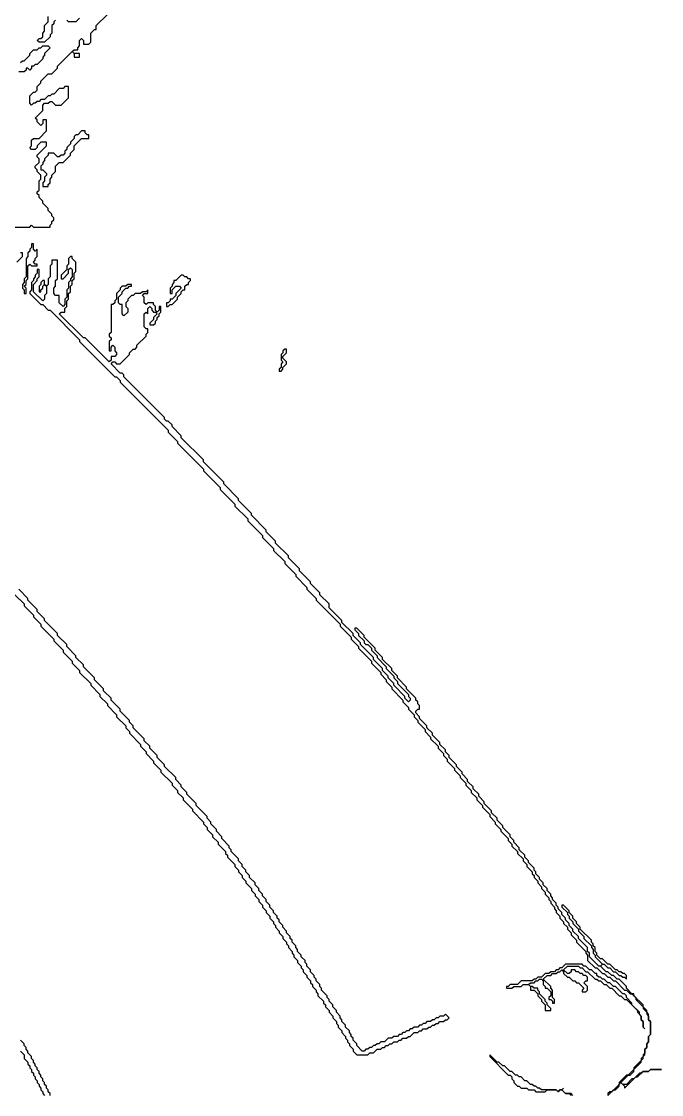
# Model space of a CAD drawing. Header units: metres. Extents: x 0 to 100, y 0 to 129.
# Drawn here: x 31.61 to 40.27, y 99.54 to 114.06 of the extents above; entities that cross this region are included whole.
import ezdxf

# ---------------------------------------------------------------- set-up
doc = ezdxf.new("R2010")
doc.units = ezdxf.units.M

msp = doc.modelspace()

# ---------------------------------------------------------------- linework, layer by layer
for points in [[(31.45, 111.275), (31.725, 111.275), (31.75, 111.3), (31.775, 111.275), (32, 111.275), (32, 111.3), (32.025, 111.325), (32.025, 111.35), (32.05, 111.375), (32.05, 111.4), (32.025, 111.425), (32.025, 111.45), (31.975, 111.5), (31.975, 111.525), (31.9, 111.6), (31.9, 111.625), (31.85, 111.675), (31.85, 111.7), (31.825, 111.725), (31.825, 111.75), (31.85, 111.775), (31.85, 111.9), (31.875, 111.925), (31.875, 111.975), (31.825, 112.025), (31.825, 112.05), (31.8, 112.075), (31.8, 112.1), (31.85, 112.15), (31.85, 112.2), (31.825, 112.225), (31.825, 112.25), (31.95, 112.375), (31.95, 112.425), (31.875, 112.425), (31.825, 112.375), (31.825, 112.35), (31.8, 112.325), (31.75, 112.325), (31.725, 112.35), (31.75, 112.375), (31.75, 112.45), (31.775, 112.475), (31.85, 112.475), (31.95, 112.575), (31.95, 112.725), (31.9, 112.725), (31.9, 112.675), (31.875, 112.65), (31.825, 112.7), (31.825, 112.725), (31.8, 112.75), (31.9, 112.85), (31.9, 112.925), (31.925, 112.95), (31.975, 112.95), (32, 112.975), (32.025, 112.975), (32.075, 112.925), (32.15, 112.925), (32.25, 113.025), (32.25, 113.175), (32.2, 113.175), (32.175, 113.15), (32.125, 113.15), (32.05, 113.075), (32.025, 113.075), (32, 113.05), (31.975, 113.05), (31.925, 113), (31.875, 113), (31.85, 112.975), (31.825, 112.975), (31.8, 112.95), (31.775, 112.95), (31.75, 112.925), (31.725, 112.95), (31.725, 113.05), (31.775, 113.1), (31.8, 113.1), (31.825, 113.125), (31.825, 113.175), (31.875, 113.225), (31.875, 113.25), (31.975, 113.35), (32.025, 113.35), (32.1, 113.425), (32.1, 113.45), (32.3, 113.65), (32.325, 113.625), (32.325, 113.575), (32.4, 113.575), (32.4, 113.625), (32.325, 113.625), (32.3, 113.65), (32.325, 113.675), (32.375, 113.675), (32.375, 113.7), (32.4, 113.725), (32.4, 113.8), (32.425, 113.825), (32.45, 113.8), (32.45, 113.75), (32.525, 113.75), (32.55, 113.775), (32.55, 113.9), (32.6, 113.95), (32.625, 113.95), (32.625, 114), (32.775, 114.15)], [(32.075, 114.075), (32.05, 114.05), (32.05, 114.025), (32.025, 114), (32.025, 113.9), (32, 113.875), (32, 113.85), (31.925, 113.775), (31.85, 113.775), (31.825, 113.8), (31.85, 113.825), (31.875, 113.825), (31.9, 113.85), (31.9, 113.9), (31.925, 113.925), (31.925, 114), (31.975, 114.05), (31.975, 114.125)], [(32.4, 114.1), (32.35, 114.05), (32.25, 114.05), (32.225, 114.075)], [(31.6, 113.5), (31.625, 113.525), (31.65, 113.525), (31.725, 113.6), (31.725, 113.625), (31.775, 113.675), (31.825, 113.675), (31.85, 113.7), (31.875, 113.7), (31.9, 113.725), (31.975, 113.725), (32, 113.7), (31.925, 113.625), (31.925, 113.6), (31.9, 113.575), (31.9, 113.55), (31.825, 113.475), (31.8, 113.475), (31.775, 113.45), (31.75, 113.45), (31.75, 113.425), (31.725, 113.4), (31.7, 113.425), (31.675, 113.425), (31.675, 113.4), (31.65, 113.375), (31.575, 113.375)], [(32.425, 112.575), (32.375, 112.525), (32.35, 112.525), (32.325, 112.5), (32.325, 112.475), (32.275, 112.425), (32.275, 112.4), (32.225, 112.35), (32.225, 112.325), (32.2, 112.3), (32.2, 112.275), (32.175, 112.25), (32.15, 112.25), (32.125, 112.225), (32.1, 112.225), (32.05, 112.275), (31.975, 112.275), (31.975, 112.25), (31.925, 112.2), (31.925, 112.175), (31.9, 112.15), (31.9, 112.125), (31.875, 112.1), (31.875, 112.05), (31.9, 112.05), (31.95, 112), (31.95, 111.975), (31.925, 111.95), (31.925, 111.9), (31.9, 111.875), (31.9, 111.825), (31.975, 111.825), (31.975, 111.85), (32, 111.875), (32, 111.925), (32.025, 111.95), (32.025, 111.975), (32.075, 112.025), (32.075, 112.1), (32.125, 112.15), (32.175, 112.15), (32.275, 112.25), (32.275, 112.275), (32.325, 112.325), (32.325, 112.375), (32.425, 112.475), (32.525, 112.475), (32.525, 112.525), (32.5, 112.525), (32.475, 112.55), (32.475, 112.575), (32.425, 112.575)], [(31.75, 111.05), (31.75, 111), (31.725, 110.975), (31.725, 110.95), (31.7, 110.925), (31.7, 110.875), (31.675, 110.85), (31.675, 110.6), (31.65, 110.575), (31.65, 110.525), (31.625, 110.5), (31.625, 110.45), (31.65, 110.425), (31.65, 110.375), (31.675, 110.375), (31.675, 110.45), (31.65, 110.475), (31.675, 110.5), (31.675, 110.55), (31.7, 110.575), (31.7, 110.75), (31.725, 110.775), (31.75, 110.75), (31.825, 110.75), (31.825, 110.775), (31.8, 110.775), (31.775, 110.8), (31.8, 110.825), (31.8, 110.85), (31.825, 110.875), (31.825, 110.975), (31.8, 110.95), (31.775, 110.975), (31.775, 111.05), (31.75, 111.05)], [(31.55, 110.8), (31.625, 110.875), (31.625, 110.925), (31.6, 110.925)], [(32.275, 110.875), (32.25, 110.85), (32.25, 110.775), (32.225, 110.75), (32.225, 110.7), (32.15, 110.625), (32.15, 110.575), (32.175, 110.575), (32.25, 110.65), (32.25, 110.7), (32.275, 110.725), (32.3, 110.7), (32.3, 110.6), (32.275, 110.575), (32.275, 110.55), (32.25, 110.525), (32.25, 110.45), (32.225, 110.425), (32.225, 110.325), (32.2, 110.3), (32.2, 110.225), (32.175, 110.2), (32.125, 110.25), (32.125, 110.35), (32.075, 110.35), (32.05, 110.375), (32.05, 110.45), (32.075, 110.475), (32.075, 110.55), (32.1, 110.575), (32.1, 110.825), (32.025, 110.825), (32.025, 110.775), (32, 110.75), (32, 110.6), (31.975, 110.575), (31.975, 110.5), (31.95, 110.475), (31.925, 110.5), (31.925, 110.55), (31.9, 110.55), (31.875, 110.525), (31.875, 110.5), (31.85, 110.475), (31.85, 110.4), (31.875, 110.4), (31.875, 110.425), (31.9, 110.45), (31.9, 110.475), (31.925, 110.5), (31.95, 110.475), (31.95, 110.375), (31.925, 110.35), (31.925, 110.3), (31.9, 110.275), (31.775, 110.4), (31.775, 110.5), (31.825, 110.55), (31.825, 110.575), (31.85, 110.6), (31.85, 110.7), (31.825, 110.7), (31.825, 110.65), (31.8, 110.625), (31.8, 110.6), (31.775, 110.575), (31.775, 110.55), (31.75, 110.525), (31.75, 110.425), (31.725, 110.4), (31.725, 110.375), (31.875, 110.225), (31.9, 110.225), (31.975, 110.15), (32, 110.15), (32.4, 109.75), (32.4, 109.725), (32.875, 109.25), (32.9, 109.25), (32.95, 109.2), (32.95, 109.175), (33.6, 108.525), (33.6, 108.5), (33.725, 108.375), (33.725, 108.35), (34.075, 108), (34.075, 107.975), (34.3, 107.75), (34.3, 107.725), (34.5, 107.525), (34.5, 107.5), (34.675, 107.325), (34.675, 107.3), (34.875, 107.1), (34.875, 107.075), (35.025, 106.925), (35.025, 106.9), (35.175, 106.75), (35.175, 106.725), (35.325, 106.575), (35.325, 106.55), (35.475, 106.4), (35.475, 106.375), (35.6, 106.25), (35.6, 106.225), (35.925, 105.9), (35.925, 105.875), (36.075, 105.725), (36.075, 105.7), (36.175, 105.6), (36.175, 105.575), (36.35, 105.4), (36.35, 105.375), (36.475, 105.25), (36.475, 105.225), (36.55, 105.15), (36.55, 105.125), (36.625, 105.05), (36.625, 105.025), (36.775, 104.875), (36.775, 104.85), (36.85, 104.775), (36.85, 104.75), (36.925, 104.675), (36.925, 104.65), (36.975, 104.6), (36.975, 104.575), (37.075, 104.475), (37.075, 104.45), (37.15, 104.375), (37.15, 104.35), (37.25, 104.25), (37.25, 104.225), (37.325, 104.15), (37.325, 104.125), (37.375, 104.075), (37.375, 104.05), (37.475, 103.95), (37.475, 103.925), (37.55, 103.85), (37.55, 103.825), (37.625, 103.75), (37.625, 103.725), (37.7, 103.65), (37.7, 103.625), (37.775, 103.55), (37.775, 103.525), (37.85, 103.45), (37.85, 103.425), (37.95, 103.325), (37.95, 103.3), (38.025, 103.225), (38.025, 103.2), (38.1, 103.125), (38.1, 103.1), (38.2, 103), (38.2, 102.975), (38.25, 102.925), (38.25, 102.9), (38.325, 102.825), (38.325, 102.8), (38.4, 102.725), (38.4, 102.7), (38.45, 102.65), (38.45, 102.625), (38.525, 102.55), (38.525, 102.525), (38.55, 102.5), (38.55, 102.475), (38.6, 102.425), (38.6, 102.4), (38.65, 102.35), (38.65, 102.325), (38.7, 102.275), (38.7, 102.25), (38.75, 102.2), (38.75, 102.175), (38.775, 102.15), (38.775, 102.125), (38.825, 102.075), (38.825, 102.05), (38.85, 102.025), (38.85, 102), (38.9, 101.95), (38.9, 101.925), (38.95, 101.875), (38.95, 101.85), (39, 101.8), (39, 101.775), (39.05, 101.725), (39.05, 101.7), (39.125, 101.625), (39.125, 101.6), (39.25, 101.475), (39.25, 101.45), (39.275, 101.425), (39.275, 101.35), (39.375, 101.25), (39.4, 101.25), (39.475, 101.175), (39.5, 101.175), (39.55, 101.125), (39.575, 101.125), (39.625, 101.075), (39.65, 101.075), (39.775, 100.95), (39.8, 100.95), (39.85, 100.9), (39.875, 100.9), (39.925, 100.85), (39.925, 100.825), (40.025, 100.725), (40.025, 100.7), (40.075, 100.65), (40.075, 100.625), (40.1, 100.6), (40.1, 100.55), (40.125, 100.525), (40.125, 100.35), (40.1, 100.325), (40.1, 100.25), (40.075, 100.225), (40.075, 100.175), (40.05, 100.15), (40.05, 100.1), (40.025, 100.075), (40.025, 100.05), (40, 100.025), (40, 100), (39.9, 99.9), (39.9, 99.875), (39.825, 99.8), (39.8, 99.8), (39.7, 99.7), (39.7, 99.675), (39.6, 99.575), (39.575, 99.575), (39.55, 99.55), (39.55, 99.525)], [(40.275, 99.875), (40.125, 99.875), (40.1, 99.85), (40.025, 99.85), (40, 99.825), (39.975, 99.825), (39.9, 99.75), (39.875, 99.75), (39.8, 99.675), (39.75, 99.675), (39.725, 99.7), (39.825, 99.8), (39.85, 99.8), (39.9, 99.85), (39.9, 99.875), (40, 99.975), (40, 100), (40.025, 100.025), (40.025, 100.05), (40.05, 100.075), (40.05, 100.15), (40.075, 100.175), (40.075, 100.225), (40.1, 100.25), (40.1, 100.325), (40.125, 100.35), (40.125, 100.525), (40.1, 100.55), (40.1, 100.625), (40.075, 100.65), (40.075, 100.675), (40.025, 100.725), (40.025, 100.75), (39.9, 100.875), (39.9, 100.9), (39.875, 100.9), (39.8, 100.975), (39.8, 101), (39.7, 101.1), (39.675, 101.1), (39.625, 101.15), (39.6, 101.15), (39.55, 101.2), (39.525, 101.2), (39.45, 101.275), (39.475, 101.3), (39.5, 101.3), (39.55, 101.25), (39.575, 101.25), (39.625, 101.2), (39.65, 101.2), (39.7, 101.15), (39.725, 101.15), (39.75, 101.125), (39.775, 101.125), (39.8, 101.1), (39.8, 101.15), (39.775, 101.175), (39.75, 101.175), (39.725, 101.2), (39.7, 101.2), (39.675, 101.225), (39.65, 101.225), (39.575, 101.3), (39.55, 101.3), (39.475, 101.375), (39.45, 101.375), (39.4, 101.425), (39.4, 101.45), (39.375, 101.475), (39.375, 101.525), (39.35, 101.55), (39.35, 101.575), (39.325, 101.6), (39.325, 101.625), (39.175, 101.775), (39.175, 101.8), (39.125, 101.85), (39.125, 101.875), (39.075, 101.925), (39.075, 101.95), (39.025, 102), (39.025, 102.025), (38.95, 102.1), (38.925, 102.1), (38.925, 102.075), (39, 102), (39, 101.975), (39.025, 101.95), (39.025, 101.925), (39.075, 101.875), (39.075, 101.85), (39.15, 101.775), (39.15, 101.75), (39.225, 101.675), (39.225, 101.65), (39.325, 101.55), (39.325, 101.525), (39.35, 101.5), (39.35, 101.45), (39.375, 101.425), (39.375, 101.4), (39.475, 101.3), (39.45, 101.275), (39.425, 101.275), (39.3, 101.4), (39.3, 101.45), (39.275, 101.475), (39.275, 101.525), (39.15, 101.65), (39.15, 101.675), (39.075, 101.75), (39.075, 101.775), (39.025, 101.825), (39.025, 101.85), (38.975, 101.9), (38.975, 101.925), (38.925, 101.975), (38.925, 102), (38.875, 102.05), (38.875, 102.075), (38.85, 102.1), (38.85, 102.125), (38.8, 102.175), (38.8, 102.2), (38.775, 102.225), (38.775, 102.25), (38.725, 102.3), (38.725, 102.325), (38.675, 102.375), (38.675, 102.4), (38.625, 102.45), (38.625, 102.475), (38.575, 102.525), (38.575, 102.55), (38.55, 102.575), (38.55, 102.6), (38.475, 102.675), (38.475, 102.7), (38.425, 102.75), (38.425, 102.775), (38.35, 102.85), (38.35, 102.875), (38.275, 102.95), (38.275, 102.975), (38.225, 103.025), (38.225, 103.05), (38.125, 103.15), (38.125, 103.175), (38.05, 103.25), (38.05, 103.275), (37.975, 103.35), (37.975, 103.375), (37.875, 103.475), (37.875, 103.5), (37.8, 103.575), (37.8, 103.6), (37.725, 103.675), (37.725, 103.7), (37.65, 103.775), (37.65, 103.8), (37.575, 103.875), (37.575, 103.9), (37.5, 103.975), (37.5, 104), (37.4, 104.1), (37.4, 104.125), (37.35, 104.175), (37.35, 104.2), (37.275, 104.275), (37.275, 104.3), (37.175, 104.4), (37.175, 104.425), (37.1, 104.5), (37.1, 104.525), (37, 104.625), (37, 104.65), (36.95, 104.7), (36.95, 104.725), (36.975, 104.75), (37, 104.75), (37, 104.8), (36.975, 104.825), (36.975, 104.85), (36.95, 104.875), (36.95, 104.9), (36.825, 105.025), (36.825, 105.05), (36.7, 105.175), (36.7, 105.2), (36.625, 105.275), (36.625, 105.3), (36.5, 105.425), (36.5, 105.45), (36.4, 105.55), (36.4, 105.575), (36.25, 105.725), (36.25, 105.75), (36.15, 105.85), (36.125, 105.85), (36.125, 105.825), (36.175, 105.775), (36.175, 105.75), (36.25, 105.675), (36.25, 105.65), (36.275, 105.625), (36.3, 105.625), (36.35, 105.575), (36.35, 105.55), (36.425, 105.475), (36.425, 105.45), (36.55, 105.325), (36.55, 105.3), (36.65, 105.2), (36.65, 105.175), (36.7, 105.125), (36.7, 105.1), (36.85, 104.95), (36.85, 104.925), (36.875, 104.9), (36.875, 104.875), (36.85, 104.85), (36.8, 104.9), (36.8, 104.925), (36.65, 105.075), (36.65, 105.1), (36.575, 105.175), (36.575, 105.2), (36.5, 105.275), (36.5, 105.3), (36.375, 105.425), (36.375, 105.45), (36.2, 105.625), (36.2, 105.65), (36.1, 105.75), (36.1, 105.775), (35.95, 105.925), (35.95, 105.95), (35.775, 106.125), (35.775, 106.175), (35.65, 106.3), (35.65, 106.325), (35.525, 106.45), (35.525, 106.475), (35.375, 106.625), (35.375, 106.65), (35.225, 106.8), (35.225, 106.825), (35.05, 107), (35.05, 107.025), (34.925, 107.15), (34.925, 107.175), (34.725, 107.375), (34.725, 107.4), (34.55, 107.575), (34.55, 107.6), (34.35, 107.8), (34.35, 107.825), (34.075, 108.1), (34.075, 108.125), (33.775, 108.425), (33.775, 108.45), (33.65, 108.575), (33.65, 108.6), (33.6, 108.65), (33.575, 108.65), (33.55, 108.675), (33.55, 108.7), (33, 109.25), (33, 109.275), (32.975, 109.3), (32.95, 109.3), (32.825, 109.425), (32.85, 109.45), (32.875, 109.45), (32.9, 109.425), (32.95, 109.425), (33.075, 109.55), (33.075, 109.575), (33.125, 109.625), (33.15, 109.625), (33.175, 109.65), (33.175, 109.675), (33.3, 109.8), (33.3, 109.825), (33.325, 109.85), (33.325, 109.9), (33.3, 109.9), (33.275, 109.925), (33.275, 110.1), (33.3, 110.125), (33.325, 110.1), (33.325, 110.175), (33.35, 110.2), (33.375, 110.175), (33.375, 110.15), (33.4, 110.125), (33.425, 110.125), (33.45, 110.1), (33.4, 110.05), (33.4, 110.025), (33.35, 109.975), (33.35, 109.95), (33.4, 109.95), (33.425, 109.975), (33.425, 110), (33.45, 110.025), (33.45, 110.05), (33.475, 110.075), (33.475, 110.1), (33.5, 110.125), (33.5, 110.2), (33.475, 110.2), (33.475, 110.15), (33.45, 110.125), (33.425, 110.15), (33.425, 110.2), (33.4, 110.225), (33.4, 110.25), (33.325, 110.25), (33.3, 110.225), (33.275, 110.25), (33.275, 110.325), (33.25, 110.35), (33.275, 110.375), (33.325, 110.375), (33.325, 110.425), (33.3, 110.4), (33.25, 110.4), (33.225, 110.375), (33.15, 110.375), (33.125, 110.35), (33.1, 110.35), (33.05, 110.3), (33.05, 110.275), (33.025, 110.25), (33.025, 110.2), (33.05, 110.175), (33.05, 110.125), (33, 110.075), (32.975, 110.1), (32.975, 110.225), (32.95, 110.225), (32.925, 110.25), (32.925, 110.325), (32.975, 110.375), (32.975, 110.4), (33.025, 110.45), (33.05, 110.45), (33.075, 110.475), (33.1, 110.475), (33.1, 110.5), (33.05, 110.5), (33.025, 110.475), (32.975, 110.475), (32.95, 110.45), (32.95, 110.425), (32.9, 110.375), (32.9, 110.3), (32.875, 110.275), (32.875, 110.25), (32.85, 110.225), (32.825, 110.225), (32.825, 109.85), (32.8, 109.825), (32.8, 109.8), (32.825, 109.775), (32.825, 109.75), (32.8, 109.725), (32.8, 109.6), (32.825, 109.6), (32.825, 109.65), (32.85, 109.675), (32.875, 109.65), (32.875, 109.6), (32.9, 109.575), (32.9, 109.55), (32.875, 109.525), (32.825, 109.525), (32.825, 109.475), (32.8, 109.45), (32.475, 109.775), (32.45, 109.775), (32.125, 110.1), (32.15, 110.125), (32.2, 110.125), (32.2, 110.175), (32.225, 110.2), (32.225, 110.275), (32.25, 110.3), (32.25, 110.375), (32.275, 110.4), (32.275, 110.475), (32.3, 110.5), (32.3, 110.55), (32.325, 110.575), (32.325, 110.65), (32.35, 110.675), (32.35, 110.8), (32.3, 110.85), (32.3, 110.875), (32.275, 110.875)], [(33.775, 110.625), (33.7, 110.55), (33.675, 110.55), (33.675, 110.525), (33.65, 110.5), (33.65, 110.475), (33.625, 110.45), (33.625, 110.375), (33.65, 110.375), (33.65, 110.425), (33.7, 110.475), (33.75, 110.475), (33.775, 110.45), (33.7, 110.375), (33.7, 110.35), (33.65, 110.3), (33.625, 110.3), (33.625, 110.275), (33.6, 110.25), (33.575, 110.25), (33.575, 110.2), (33.6, 110.2), (33.625, 110.225), (33.65, 110.225), (33.725, 110.3), (33.725, 110.325), (33.775, 110.375), (33.775, 110.4), (33.8, 110.425), (33.825, 110.425), (33.825, 110.475), (33.85, 110.5), (33.875, 110.5), (33.875, 110.525), (33.9, 110.55), (33.9, 110.575), (33.875, 110.575), (33.85, 110.6), (33.825, 110.6), (33.8, 110.625), (33.775, 110.625)], [(35.175, 109.625), (35.15, 109.6), (35.15, 109.575), (35.125, 109.55), (35.125, 109.475), (35.15, 109.45), (35.125, 109.425), (35.125, 109.375), (35.1, 109.35), (35.1, 109.325), (35.125, 109.325), (35.15, 109.35), (35.15, 109.375), (35.2, 109.425), (35.2, 109.45), (35.15, 109.5), (35.15, 109.525), (35.2, 109.575), (35.2, 109.625), (35.175, 109.625)], [(31.525, 106.3), (31.65, 106.175), (31.65, 106.15), (31.775, 106.025), (31.775, 106), (31.875, 105.9), (31.875, 105.875), (32.05, 105.7), (32.05, 105.675), (32.175, 105.55), (32.175, 105.525), (32.3, 105.4), (32.3, 105.375), (32.4, 105.275), (32.4, 105.25), (32.55, 105.1), (32.55, 105.075), (32.675, 104.95), (32.675, 104.925), (32.775, 104.825), (32.775, 104.8), (32.9, 104.675), (32.9, 104.65), (33.025, 104.525), (33.025, 104.5), (33.075, 104.45), (33.075, 104.425), (33.225, 104.275), (33.225, 104.25), (33.3, 104.175), (33.3, 104.15), (33.4, 104.05), (33.4, 104.025), (33.5, 103.925), (33.5, 103.9), (33.65, 103.75), (33.65, 103.725), (33.725, 103.65), (33.725, 103.625), (33.8, 103.55), (33.8, 103.525), (33.925, 103.4), (33.925, 103.375), (34.075, 103.225), (34.075, 103.2), (34.125, 103.15), (34.125, 103.125), (34.2, 103.05), (34.2, 103.025), (34.275, 102.95), (34.275, 102.925), (34.375, 102.825), (34.375, 102.8), (34.4, 102.775), (34.4, 102.75), (34.5, 102.65), (34.5, 102.625), (34.55, 102.575), (34.55, 102.55), (34.6, 102.5), (34.6, 102.475), (34.65, 102.425), (34.65, 102.4), (34.725, 102.325), (34.725, 102.3), (34.775, 102.25), (34.775, 102.225), (34.825, 102.175), (34.825, 102.15), (34.875, 102.1), (34.875, 102.075), (34.925, 102.025), (34.925, 102), (34.975, 101.95), (34.975, 101.925), (35.025, 101.875), (35.025, 101.85), (35.05, 101.825), (35.05, 101.8), (35.1, 101.75), (35.1, 101.725), (35.15, 101.675), (35.15, 101.65), (35.2, 101.6), (35.2, 101.575), (35.225, 101.55), (35.225, 101.525), (35.275, 101.475), (35.275, 101.45), (35.3, 101.425), (35.3, 101.4), (35.35, 101.35), (35.35, 101.325), (35.4, 101.275), (35.4, 101.25), (35.425, 101.225), (35.425, 101.2), (35.475, 101.15), (35.475, 101.125), (35.525, 101.075), (35.525, 101.05), (35.55, 101.025), (35.55, 101), (35.6, 100.95), (35.6, 100.925), (35.625, 100.9), (35.625, 100.875), (35.7, 100.8), (35.7, 100.775), (35.725, 100.75), (35.725, 100.725), (35.775, 100.675), (35.775, 100.65), (35.825, 100.6), (35.825, 100.575), (35.875, 100.525), (35.875, 100.5), (35.9, 100.475), (35.9, 100.45), (35.95, 100.4), (35.95, 100.375), (36, 100.325), (36, 100.3), (36.025, 100.275), (36.025, 100.25), (36.05, 100.225), (36.05, 100.2), (36.1, 100.15), (36.1, 100.125), (36.15, 100.075), (36.3, 100.075), (36.325, 100.1), (36.375, 100.1), (36.425, 100.15), (36.475, 100.15), (36.5, 100.175), (36.525, 100.175), (36.55, 100.2), (36.575, 100.2), (36.6, 100.225), (36.625, 100.225), (36.65, 100.25), (36.7, 100.25), (36.725, 100.275), (36.75, 100.275), (36.775, 100.3), (36.825, 100.3), (36.85, 100.325), (36.875, 100.325), (36.925, 100.375), (36.975, 100.375), (37, 100.4), (37.025, 100.4), (37.05, 100.425), (37.1, 100.425), (37.125, 100.45), (37.15, 100.45), (37.175, 100.475), (37.2, 100.475), (37.225, 100.5), (37.25, 100.5), (37.275, 100.525), (37.325, 100.525), (37.35, 100.55), (37.375, 100.55), (37.4, 100.575), (37.35, 100.625), (37.325, 100.6), (37.275, 100.6), (37.25, 100.575), (37.225, 100.575), (37.2, 100.55), (37.175, 100.55), (37.15, 100.525), (37.1, 100.525), (37.075, 100.5), (37.05, 100.5), (37.025, 100.475), (37, 100.475), (36.975, 100.45), (36.925, 100.45), (36.9, 100.425), (36.875, 100.425), (36.85, 100.4), (36.825, 100.4), (36.8, 100.375), (36.775, 100.375), (36.75, 100.35), (36.725, 100.35), (36.7, 100.325), (36.65, 100.325), (36.625, 100.3), (36.575, 100.3), (36.525, 100.25), (36.475, 100.25), (36.45, 100.225), (36.425, 100.225), (36.4, 100.2), (36.375, 100.2), (36.35, 100.175), (36.325, 100.175), (36.3, 100.15), (36.275, 100.15), (36.25, 100.125), (36.225, 100.125), (36.15, 100.2), (36.15, 100.225), (36.1, 100.275), (36.1, 100.3), (36.075, 100.325), (36.075, 100.35), (36.05, 100.375), (36.05, 100.4), (36, 100.45), (36, 100.475), (35.95, 100.525), (35.95, 100.55), (35.925, 100.575), (35.925, 100.6), (35.875, 100.65), (35.875, 100.675), (35.825, 100.725), (35.825, 100.75), (35.775, 100.8), (35.775, 100.825), (35.75, 100.85), (35.75, 100.875), (35.675, 100.95), (35.675, 100.975), (35.65, 101), (35.65, 101.025), (35.6, 101.075), (35.6, 101.1), (35.575, 101.125), (35.575, 101.15), (35.525, 101.2), (35.525, 101.225), (35.475, 101.275), (35.475, 101.3), (35.45, 101.325), (35.45, 101.35), (35.4, 101.4), (35.4, 101.425), (35.35, 101.475), (35.35, 101.5), (35.325, 101.525), (35.325, 101.55), (35.275, 101.6), (35.275, 101.625), (35.25, 101.65), (35.25, 101.675), (35.2, 101.725), (35.2, 101.75), (35.15, 101.8), (35.15, 101.825), (35.1, 101.875), (35.1, 101.9), (35.075, 101.925), (35.075, 101.95), (35.025, 102), (35.025, 102.025), (34.975, 102.075), (34.975, 102.1), (34.925, 102.15), (34.925, 102.175), (34.875, 102.225), (34.875, 102.25), (34.825, 102.3), (34.825, 102.325), (34.775, 102.375), (34.775, 102.4), (34.7, 102.475), (34.7, 102.5), (34.65, 102.55), (34.65, 102.575), (34.6, 102.625), (34.6, 102.65), (34.55, 102.7), (34.55, 102.725), (34.45, 102.825), (34.45, 102.85), (34.425, 102.875), (34.425, 102.9), (34.325, 103), (34.325, 103.025), (34.25, 103.1), (34.25, 103.125), (34.175, 103.2), (34.175, 103.225), (34.125, 103.275), (34.125, 103.3), (33.975, 103.45), (33.975, 103.475), (33.85, 103.6), (33.85, 103.625), (33.775, 103.7), (33.775, 103.725), (33.7, 103.8), (33.7, 103.825), (33.55, 103.975), (33.55, 104), (33.45, 104.1), (33.45, 104.125), (33.35, 104.225), (33.35, 104.25), (33.275, 104.325), (33.275, 104.35), (33.125, 104.5), (33.125, 104.525), (33.075, 104.575), (33.075, 104.6), (32.95, 104.725), (32.95, 104.75), (32.825, 104.875), (32.825, 104.9), (32.725, 105), (32.725, 105.025), (32.6, 105.15), (32.6, 105.175), (32.45, 105.325), (32.45, 105.35), (32.35, 105.45), (32.35, 105.475), (32.225, 105.6), (32.225, 105.625), (32.1, 105.75), (32.1, 105.775), (31.925, 105.95), (31.925, 105.975), (31.825, 106.075), (31.825, 106.1), (31.7, 106.225), (31.7, 106.25), (31.575, 106.375)], [(38.975, 101.3), (38.925, 101.25), (38.9, 101.25), (38.875, 101.225), (38.85, 101.225), (38.825, 101.2), (38.775, 101.2), (38.75, 101.175), (38.7, 101.175), (38.65, 101.125), (38.6, 101.125), (38.575, 101.1), (38.55, 101.1), (38.525, 101.075), (38.375, 101.075), (38.325, 101.025), (38.225, 101.025), (38.2, 101), (38.175, 101), (38.175, 100.975), (38.25, 100.975), (38.275, 101), (38.375, 101), (38.4, 101.025), (38.475, 101.025), (38.5, 101), (38.5, 100.95), (38.55, 100.95), (38.6, 100.9), (38.6, 100.875), (38.65, 100.825), (38.65, 100.8), (38.7, 100.75), (38.7, 100.675), (38.775, 100.675), (38.775, 100.7), (38.725, 100.75), (38.725, 100.775), (38.7, 100.8), (38.7, 100.825), (38.625, 100.9), (38.625, 100.925), (38.6, 100.95), (38.6, 100.975), (38.55, 100.975), (38.525, 101), (38.5, 101), (38.475, 101.025), (38.5, 101.05), (38.55, 101.05), (38.575, 101.075), (38.6, 101.075), (38.625, 101.1), (38.65, 101.1), (38.675, 101.075), (38.675, 101.025), (38.7, 101), (38.7, 100.975), (38.725, 100.975), (38.775, 100.925), (38.775, 100.875), (38.75, 100.85), (38.75, 100.825), (38.775, 100.825), (38.8, 100.8), (38.8, 100.775), (38.825, 100.775), (38.825, 100.825), (38.8, 100.85), (38.8, 100.95), (38.775, 100.975), (38.775, 101), (38.675, 101.1), (38.725, 101.15), (38.775, 101.15), (38.8, 101.175), (38.85, 101.175), (38.875, 101.2), (38.9, 101.2), (38.925, 101.225), (38.95, 101.2), (38.95, 101.175), (39, 101.125), (39.025, 101.125), (39.075, 101.075), (39.1, 101.075), (39.125, 101.05), (39.15, 101.05), (39.225, 100.975), (39.2, 100.95), (39.2, 100.925), (39.25, 100.925), (39.275, 100.95), (39.275, 101), (39.225, 101.05), (39.25, 101.075), (39.275, 101.075), (39.275, 101.125), (39.25, 101.15), (39.225, 101.15), (39.2, 101.175), (39.175, 101.175), (39.15, 101.2), (39.125, 101.2), (39.1, 101.225), (39.05, 101.225), (39.05, 101.2), (39.025, 101.175), (39, 101.175), (38.95, 101.225), (39, 101.275), (39.15, 101.275), (39.175, 101.25), (39.2, 101.25), (39.25, 101.2), (39.275, 101.2), (39.375, 101.1), (39.4, 101.1), (39.425, 101.075), (39.45, 101.075), (39.5, 101.025), (39.525, 101.025), (39.575, 100.975), (39.6, 100.975), (39.7, 100.875), (39.725, 100.875), (39.775, 100.825), (39.8, 100.825), (39.95, 100.675), (39.95, 100.65), (40, 100.6), (40, 100.55), (40.025, 100.525), (40.025, 100.45), (40.05, 100.425), (40.025, 100.45), (40.025, 100.525), (40, 100.55), (40, 100.6), (39.975, 100.625), (39.975, 100.65), (39.875, 100.75), (39.875, 100.775), (39.8, 100.85), (39.8, 100.875), (39.775, 100.9), (39.75, 100.9), (39.65, 101), (39.625, 101), (39.575, 101.05), (39.55, 101.05), (39.5, 101.1), (39.475, 101.1), (39.45, 101.125), (39.425, 101.125), (39.4, 101.15), (39.4, 101.175), (39.375, 101.175), (39.325, 101.225), (39.3, 101.225), (39.25, 101.275), (39.225, 101.275), (39.2, 101.3), (38.975, 101.3)], [(32, 99.525), (32, 99.55), (31.975, 99.575), (31.975, 99.6), (31.95, 99.625), (31.95, 99.65), (31.925, 99.675), (31.925, 99.7), (31.9, 99.725), (31.9, 99.75), (31.875, 99.775), (31.875, 99.8), (31.85, 99.825), (31.85, 99.85), (31.825, 99.875), (31.825, 99.9), (31.8, 99.925), (31.8, 99.95), (31.775, 99.975), (31.775, 100), (31.75, 100.025), (31.75, 100.05), (31.7, 100.1), (31.7, 100.125), (31.675, 100.15), (31.675, 100.175), (31.65, 100.2), (31.65, 100.225), (31.6, 100.275)], [(31.6, 100.125), (31.65, 100.075), (31.65, 100.025), (31.7, 99.975), (31.7, 99.95), (31.725, 99.925), (31.725, 99.9), (31.75, 99.875), (31.75, 99.85), (31.775, 99.825), (31.775, 99.8), (31.8, 99.775), (31.8, 99.75), (31.825, 99.725), (31.825, 99.7), (31.85, 99.675), (31.85, 99.65), (31.875, 99.625), (31.875, 99.6), (31.9, 99.575), (31.9, 99.55), (31.925, 99.525)], [(39.075, 99.525), (39.05, 99.55), (38.975, 99.55), (38.925, 99.6), (38.95, 99.625), (38.925, 99.6), (38.9, 99.6), (38.875, 99.575), (38.85, 99.6), (38.65, 99.6), (38.625, 99.625), (38.6, 99.625), (38.575, 99.65), (38.55, 99.65), (38.525, 99.675), (38.5, 99.675), (38.45, 99.725), (38.425, 99.725), (38.375, 99.775), (38.35, 99.775), (38.325, 99.8), (38.3, 99.8), (38.25, 99.85), (38.225, 99.85), (38.15, 99.925), (38.125, 99.925), (38.075, 99.975), (38.05, 99.975), (37.95, 100.075), (37.95, 100.05), (38.2, 99.8), (38.225, 99.8), (38.25, 99.775), (38.25, 99.75), (38.275, 99.725), (38.275, 99.7), (38.325, 99.65), (38.35, 99.65), (38.375, 99.625), (38.45, 99.625), (38.475, 99.6), (38.55, 99.6), (38.575, 99.575), (38.7, 99.575), (38.725, 99.6), (38.85, 99.6), (38.875, 99.575), (38.9, 99.6), (38.925, 99.6), (38.975, 99.55), (39.025, 99.55), (39.05, 99.525)], [(39.55, 99.525), (39.625, 99.6), (39.65, 99.6), (39.7, 99.65), (39.7, 99.675), (39.725, 99.7), (39.775, 99.65), (39.775, 99.625), (39.925, 99.775), (39.95, 99.775), (40.025, 99.85), (40.1, 99.85), (40.125, 99.875), (40.275, 99.875)]]:
    msp.add_lwpolyline(points)

doc.saveas('drawing.dxf')
